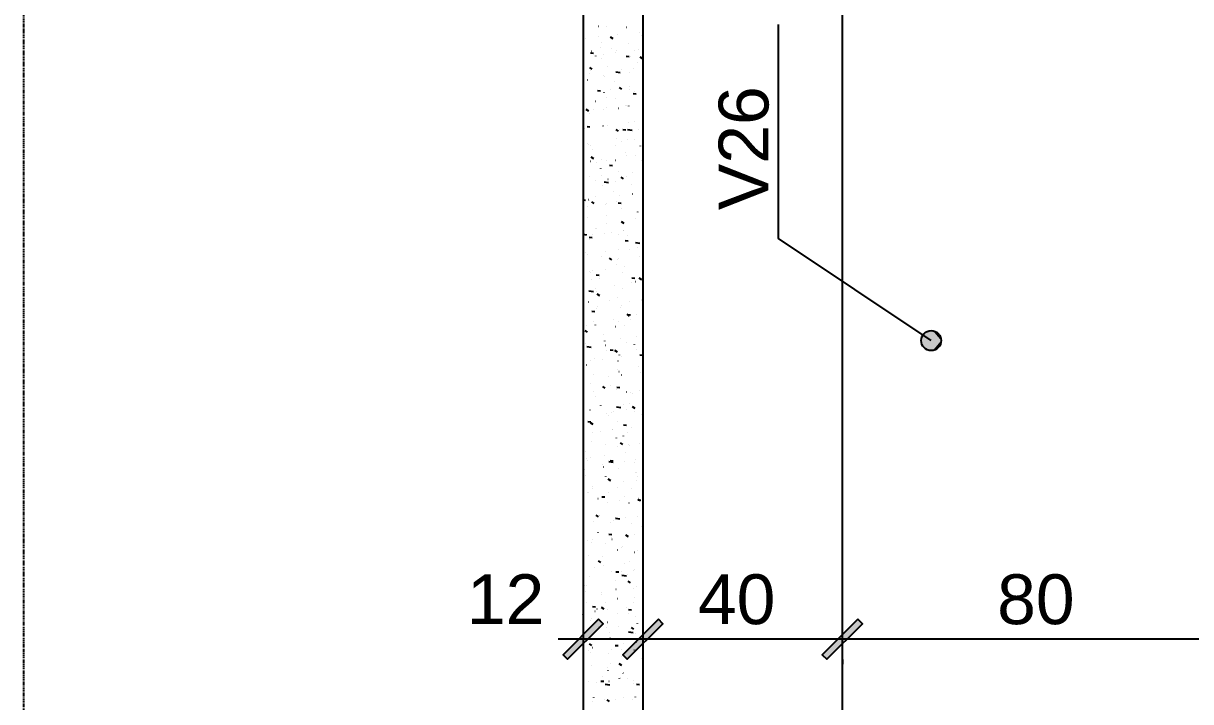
# Model space of a CAD drawing. Extents: x -1789 to 4156, y -3064 to 1391.
# Drawn here: x 1532.7 to 1766.7, y -1237.4 to -1101.4 of the extents above; entities that cross this region are included whole.
import ezdxf

# ---------------------------------------------------------------- set-up
doc = ezdxf.new("R2010")
doc.units = 0
doc.linetypes.add('ESTILO_TQS_0003', pattern=[0.92, 0.3, -0.15, 0.02, -0.15, 0.3])
for name, color, linetype in [('1', 1, 'CONTINUOUS'), ('2', 2, 'CONTINUOUS'), ('3', 3, 'CONTINUOUS'), ('9', 254, 'CONTINUOUS')]:
    doc.layers.add(name, color=color, linetype=linetype)
doc.styles.add('TQS_ARIAL', font='arial.ttf')

msp = doc.modelspace()

# ---------------------------------------------------------------- linework, layer by layer
at = {"layer": '1', "linetype": 'Continuous'}
for p, q in [((1644.93695, -1219.94965), (1644.93695, -1219.8717)), ((1656.93695, -1221.2118), (1656.93695, -1219.8717)), ((1696.93695, -1221.88185), (1696.93695, -1219.8717)), ((1661.93695, -1224.8717), (1639.93695, -1224.8717)), ((1701.93695, -1224.8717), (1651.93695, -1224.8717)), ((1781.93695, -1224.8717), (1691.93695, -1224.8717)), ((1696.93695, -1228.9878), (1696.93695, -1229.8717))]:
    msp.add_line(p, q, dxfattribs=at)
for points in [[(1714.7125, -1164.98725), (1684.0927, -1144.51885), (1684.0927, -1101.56435)], [(1648.0311, -1220.89365), (1640.88585, -1228.03895), (1641.7697, -1228.9228), (1648.915, -1221.77755), (1648.0311, -1220.89365)], [(1660.0311, -1220.89365), (1652.88585, -1228.03895), (1653.7697, -1228.9228), (1660.915, -1221.77755), (1660.0311, -1220.89365)], [(1660.0311, -1220.89365), (1652.88585, -1228.03895), (1653.7697, -1228.9228), (1660.915, -1221.77755), (1660.0311, -1220.89365)], [(1700.0311, -1220.89365), (1692.88585, -1228.03895), (1693.7697, -1228.9228), (1700.915, -1221.77755), (1700.0311, -1220.89365)], [(1700.0311, -1220.89365), (1692.88585, -1228.03895), (1693.7697, -1228.9228), (1700.915, -1221.77755), (1700.0311, -1220.89365)]]:
    msp.add_lwpolyline(points, dxfattribs=at)
msp.add_circle((1714.7125, -1164.98725), 2, dxfattribs=at)
for points in [[(1716.7125, -1164.98725), (1713.7125, -1163.2552), (1712.83315, -1164.30325)], [(1716.7125, -1164.98725), (1715.0598, -1163.01765), (1713.7125, -1163.2552)], [(1716.7125, -1164.98725), (1716.2446, -1163.7017), (1715.0598, -1163.01765)], [(1716.7125, -1164.98725), (1712.83315, -1164.30325), (1712.83315, -1165.6713)], [(1716.7125, -1164.98725), (1712.83315, -1165.6713), (1713.7125, -1166.7193)], [(1716.7125, -1164.98725), (1713.7125, -1166.7193), (1715.0598, -1166.9569)], [(1716.7125, -1164.98725), (1715.0598, -1166.9569), (1716.2446, -1166.27285)], [(1716.7125, -1164.98725), (1716.2446, -1166.27285), (1716.7125, -1164.98725)], [(1648.0311, -1220.89365), (1640.88585, -1228.03895), (1641.7697, -1228.9228)], [(1648.0311, -1220.89365), (1641.7697, -1228.9228), (1648.915, -1221.77755)], [(1648.0311, -1220.89365), (1648.915, -1221.77755), (1648.0311, -1220.89365)], [(1660.0311, -1220.89365), (1652.88585, -1228.03895), (1653.7697, -1228.9228)], [(1660.0311, -1220.89365), (1652.88585, -1228.03895), (1653.7697, -1228.9228)], [(1660.0311, -1220.89365), (1653.7697, -1228.9228), (1660.915, -1221.77755)], [(1660.0311, -1220.89365), (1653.7697, -1228.9228), (1660.915, -1221.77755)], [(1660.0311, -1220.89365), (1660.915, -1221.77755), (1660.0311, -1220.89365)], [(1660.0311, -1220.89365), (1660.915, -1221.77755), (1660.0311, -1220.89365)], [(1700.0311, -1220.89365), (1692.88585, -1228.03895), (1693.7697, -1228.9228)], [(1700.0311, -1220.89365), (1692.88585, -1228.03895), (1693.7697, -1228.9228)], [(1700.0311, -1220.89365), (1693.7697, -1228.9228), (1700.915, -1221.77755)], [(1700.0311, -1220.89365), (1693.7697, -1228.9228), (1700.915, -1221.77755)], [(1700.0311, -1220.89365), (1700.915, -1221.77755), (1700.0311, -1220.89365)], [(1700.0311, -1220.89365), (1700.915, -1221.77755), (1700.0311, -1220.89365)]]:
    msp.add_solid(points, dxfattribs=at)
at = {"layer": '2', "linetype": 'Continuous'}
for p, q in [((1696.93695, -1223.9878), (1696.93695, -1223.9878)), ((1644.93695, -1224.94965), (1644.93695, -1224.94965)), ((1656.93695, -1224.8717), (1656.93695, -1224.8717)), ((1656.93695, -1226.2118), (1656.93695, -1226.2118)), ((1696.93695, -1226.88185), (1696.93695, -1226.88185))]:
    msp.add_line(p, q, dxfattribs=at)
at = {"layer": '2', "linetype": 'ESTILO_TQS_0003'}
msp.add_lwpolyline([(1532.6668, -1652.89415), (2146.65185, -1652.89415), (2146.65185, 1011.24555), (1532.6668, 1011.24555), (1532.6668, -1652.89415)], dxfattribs=at)
at = {"layer": '3', "linetype": 'Continuous'}
msp.add_line((1696.93695, -1513.71765), (1696.93695, -875.2197), dxfattribs=at)
at = {"layer": '9', "linetype": 'Continuous'}
for p, q in [((1644.93695, -1102.297), (1644.93695, -1102.297)), ((1644.93695, -1102.297), (1644.93695, -1102.297)), ((1644.93695, -1102.297), (1644.93695, -1102.297)), ((1647.96935, -1102.012), (1647.962, -1102.00525)), ((1649.61085, -1101.94625), (1649.6188, -1101.94015)), ((1653.579, -1102.137), (1653.5869, -1102.1309)), ((1644.93695, -1104.4762), (1644.93695, -1104.4762)), ((1644.93695, -1104.4762), (1644.93695, -1104.4762)), ((1645.42955, -1104.41135), (1645.4395, -1104.41005)), ((1647.93295, -1104.0818), (1647.9429, -1104.0805)), ((1650.3655, -1104.2077), (1650.35815, -1104.2009)), ((1650.91715, -1104.46965), (1650.4197, -1104.13415)), ((1651.7203, -1103.58315), (1651.7302, -1103.58185)), ((1656.27345, -1103.27635), (1656.2661, -1103.2696)), ((1656.5999, -1103.858), (1656.5915, -1103.85265)), ((1656.82595, -1102.88115), (1656.8339, -1102.87505)), ((1656.93695, -1103.88435), (1656.93695, -1103.88435)), ((1656.93695, -1103.88435), (1656.93695, -1103.88435)), ((1656.93695, -1104.07275), (1656.93695, -1104.07275)), ((1644.93695, -1105.53265), (1644.93695, -1105.53265)), ((1644.93695, -1105.53265), (1644.93695, -1105.53265)), ((1644.93695, -1105.53265), (1644.93695, -1105.53265)), ((1646.5652, -1106.99105), (1646.5568, -1106.98565)), ((1648.4063, -1106.10615), (1648.41425, -1106.10005)), ((1648.5896, -1105.10545), (1648.58115, -1105.10005)), ((1650.69805, -1106.4487), (1650.68965, -1106.4433)), ((1651.6533, -1106.85025), (1651.66125, -1106.8442)), ((1653.9278, -1105.331), (1653.9194, -1105.3256)), ((1655.28215, -1106.712), (1655.29205, -1106.7107)), ((1656.0363, -1106.67425), (1656.02785, -1106.66885)), ((1644.93695, -1108.074), (1644.93695, -1108.074)), ((1644.93695, -1108.074), (1644.93695, -1108.074)), ((1644.93695, -1108.76825), (1644.93695, -1108.76825)), ((1644.93695, -1108.76825), (1644.93695, -1108.76825)), ((1644.93695, -1108.76825), (1644.93695, -1108.76825)), ((1646.9918, -1107.4101), (1646.3941, -1107.3578)), ((1647.4804, -1107.90895), (1647.47305, -1107.90215)), ((1648.6737, -1108.3343), (1648.66525, -1108.3289)), ((1648.99145, -1107.5402), (1649.00135, -1107.5389)), ((1651.49485, -1107.21065), (1651.50475, -1107.20935)), ((1654.1644, -1108.0376), (1653.5667, -1107.9853)), ((1654.4187, -1107.9639), (1654.42665, -1107.95785)), ((1655.7845, -1109.17325), (1655.77715, -1109.1665)), ((1656.8862, -1108.49585), (1656.3888, -1108.16035)), ((1656.93695, -1107.248), (1656.93695, -1107.248)), ((1656.93695, -1107.248), (1656.93695, -1107.248)), ((1656.93695, -1107.248), (1656.93695, -1107.248)), ((1656.93695, -1108.28015), (1656.93695, -1108.28015)), ((1656.93695, -1108.5301), (1656.93695, -1108.5301)), ((1644.93695, -1111.67175), (1644.93695, -1111.67175)), ((1646.2378, -1111.5005), (1646.2477, -1111.4992)), ((1646.74265, -1110.54665), (1646.24525, -1110.2111)), ((1646.39735, -1110.8833), (1646.40525, -1110.8772)), ((1649.02565, -1111.7338), (1649.01725, -1111.7284)), ((1649.87655, -1110.1046), (1649.8692, -1110.09785)), ((1652.34165, -1111.31065), (1651.4523, -1111.1727)), ((1652.5533, -1110.66905), (1652.5632, -1110.66775)), ((1654.2971, -1111.29285), (1654.30505, -1111.28675)), ((1655.0567, -1110.3395), (1655.0666, -1110.3382)), ((1656.93695, -1110.2293), (1656.93695, -1110.2293)), ((1656.93695, -1110.2293), (1656.93695, -1110.2293)), ((1656.93695, -1110.4233), (1656.93695, -1110.4233)), ((1656.93695, -1110.4233), (1656.93695, -1110.4233)), ((1656.93695, -1110.4233), (1656.93695, -1110.4233)), ((1644.93695, -1112.0039), (1644.93695, -1112.0039)), ((1644.93695, -1112.0039), (1644.93695, -1112.0039)), ((1645.83185, -1112.74325), (1645.8245, -1112.7365)), ((1649.24605, -1111.93305), (1649.254, -1111.92695)), ((1651.13415, -1113.07705), (1651.1257, -1113.07165)), ((1654.2374, -1114.04515), (1654.2473, -1114.0438)), ((1656.93695, -1112.02335), (1656.93695, -1112.02335)), ((1656.93695, -1113.59855), (1656.93695, -1113.59855)), ((1656.93695, -1113.59855), (1656.93695, -1113.59855)), ((1656.93695, -1113.59855), (1656.93695, -1113.59855)), ((1644.93695, -1115.23955), (1644.93695, -1115.23955)), ((1644.93695, -1115.23955), (1644.93695, -1115.23955)), ((1644.93695, -1115.23955), (1644.93695, -1115.23955)), ((1644.93695, -1115.26955), (1644.93695, -1115.26955)), ((1644.93695, -1115.26955), (1644.93695, -1115.26955)), ((1648.37935, -1114.932), (1647.7816, -1114.8797)), ((1647.94665, -1114.8733), (1647.95655, -1114.872)), ((1649.12445, -1115.262), (1649.1324, -1115.2559)), ((1649.65095, -1116.24285), (1649.6436, -1116.2361)), ((1650.45005, -1114.54375), (1650.45995, -1114.54245)), ((1651.4861, -1116.47655), (1651.4777, -1116.47115)), ((1652.71175, -1114.5728), (1652.2143, -1114.2373)), ((1654.1755, -1114.6218), (1654.18345, -1114.6157)), ((1655.55195, -1115.5595), (1654.9542, -1115.50725)), ((1655.29555, -1115.0702), (1655.2882, -1115.06345)), ((1656.93695, -1115.6807), (1656.93695, -1115.6807)), ((1644.93695, -1118.47515), (1644.93695, -1118.47515)), ((1644.93695, -1118.47515), (1644.93695, -1118.47515)), ((1644.93695, -1118.47515), (1644.93695, -1118.47515)), ((1644.93695, -1118.86735), (1644.93695, -1118.86735)), ((1644.93695, -1118.86735), (1644.93695, -1118.86735)), ((1646.05085, -1118.97265), (1645.5534, -1118.63715)), ((1647.0708, -1118.5864), (1647.08075, -1118.5851)), ((1647.3681, -1117.02835), (1647.3597, -1117.023)), ((1649.00285, -1118.5909), (1649.0108, -1118.58485)), ((1649.5742, -1118.2568), (1649.58415, -1118.2555)), ((1652.0471, -1118.4385), (1652.03975, -1118.43175)), ((1653.36155, -1117.7582), (1653.37145, -1117.7569)), ((1653.5946, -1117.8198), (1653.58615, -1117.8144)), ((1654.0698, -1117.93855), (1654.0777, -1117.9325)), ((1656.93695, -1116.57425), (1656.93695, -1116.57425)), ((1656.93695, -1116.57425), (1656.93695, -1116.57425)), ((1656.93695, -1116.77385), (1656.93695, -1116.77385)), ((1656.93695, -1116.77385), (1656.93695, -1116.77385)), ((1656.93695, -1116.77385), (1656.93695, -1116.77385)), ((1656.93695, -1117.42275), (1656.93695, -1117.42275)), ((1646.21525, -1119.43955), (1646.20785, -1119.4328)), ((1653.94655, -1121.2193), (1653.93815, -1121.21395)), ((1655.2915, -1121.1019), (1655.3014, -1121.1006)), ((1656.93695, -1119.9491), (1656.93695, -1119.9491)), ((1656.93695, -1119.9491), (1656.93695, -1119.9491)), ((1656.93695, -1119.9491), (1656.93695, -1119.9491)), ((1644.93695, -1121.7108), (1644.93695, -1121.7108)), ((1644.93695, -1121.7108), (1644.93695, -1121.7108)), ((1644.93695, -1121.7108), (1644.93695, -1121.7108)), ((1644.93695, -1122.4651), (1644.93695, -1122.4651)), ((1644.93695, -1122.4651), (1644.93695, -1122.4651)), ((1644.93695, -1122.4651), (1644.93695, -1122.4651)), ((1645.18865, -1122.43195), (1645.1986, -1122.43065)), ((1646.2942, -1122.1501), (1645.6965, -1122.0978)), ((1648.89715, -1121.9077), (1648.90505, -1121.9016)), ((1648.976, -1121.93335), (1648.9859, -1121.93205)), ((1649.82855, -1121.7711), (1649.8201, -1121.76575)), ((1652.0199, -1122.99885), (1651.5225, -1122.66335)), ((1652.1441, -1122.65185), (1652.15205, -1122.64575)), ((1653.4668, -1122.77765), (1652.8691, -1122.72535)), ((1654.7242, -1122.8709), (1653.83485, -1122.733)), ((1656.05505, -1122.56255), (1656.0466, -1122.5572)), ((1656.93695, -1122.91925), (1656.93695, -1122.91925)), ((1656.93695, -1122.91925), (1656.93695, -1122.91925)), ((1656.93695, -1122.91925), (1656.93695, -1122.91925)), ((1656.93695, -1123.0812), (1656.93695, -1123.0812)), ((1656.93695, -1123.1244), (1656.93695, -1123.1244)), ((1656.93695, -1123.1244), (1656.93695, -1123.1244)), ((1656.93695, -1123.1244), (1656.93695, -1123.1244)), ((1656.93695, -1123.2141), (1656.93695, -1123.2141)), ((1644.93695, -1124.9464), (1644.93695, -1124.9464)), ((1644.93695, -1124.9464), (1644.93695, -1124.9464)), ((1644.93695, -1124.9464), (1644.93695, -1124.9464)), ((1645.80235, -1125.4062), (1645.795, -1125.39945)), ((1646.02035, -1125.69555), (1646.0119, -1125.6902)), ((1646.3453, -1125.8775), (1646.3552, -1125.8762)), ((1651.63425, -1124.40515), (1651.62685, -1124.3984)), ((1652.6608, -1125.04605), (1652.6707, -1125.0447)), ((1653.81075, -1124.6086), (1653.81865, -1124.60255)), ((1655.1642, -1124.71645), (1655.1741, -1124.71515)), ((1644.93695, -1126.0629), (1644.93695, -1126.0629)), ((1644.93695, -1128.18205), (1644.93695, -1128.18205)), ((1644.93695, -1128.18205), (1644.93695, -1128.18205)), ((1647.0568, -1128.5439), (1646.5594, -1128.20835)), ((1646.88815, -1126.68485), (1646.89605, -1126.6788)), ((1651.3923, -1125.9426), (1651.3839, -1125.93725)), ((1653.5008, -1127.28585), (1653.49235, -1127.2805)), ((1653.68915, -1127.93755), (1653.69705, -1127.93145)), ((1655.45335, -1127.9047), (1655.44595, -1127.89795)), ((1656.407, -1125.96205), (1656.3986, -1125.9567)), ((1656.93695, -1126.29965), (1656.93695, -1126.29965)), ((1656.93695, -1126.31545), (1656.93695, -1126.31545)), ((1644.93695, -1129.66065), (1644.93695, -1129.66065)), ((1644.93695, -1129.66065), (1644.93695, -1129.66065)), ((1645.1502, -1129.6326), (1645.1601, -1129.6313)), ((1646.3723, -1129.0951), (1646.3639, -1129.0897)), ((1647.6536, -1129.303), (1647.6635, -1129.3017)), ((1648.4808, -1130.43835), (1648.47235, -1130.43295)), ((1648.63805, -1128.57775), (1648.646, -1128.57165)), ((1649.62145, -1128.90575), (1649.6141, -1128.899)), ((1650.7942, -1129.94435), (1650.1965, -1129.89205)), ((1651.44095, -1128.8044), (1651.45085, -1128.8031)), ((1656.6291, -1128.9173), (1656.637, -1128.9112)), ((1656.93695, -1129.2642), (1656.93695, -1129.2642)), ((1656.93695, -1129.47495), (1656.93695, -1129.47495)), ((1656.93695, -1129.47495), (1656.93695, -1129.47495)), ((1656.93695, -1129.47495), (1656.93695, -1129.47495)), ((1656.93695, -1130.48175), (1656.93695, -1130.48175)), ((1644.93695, -1131.4177), (1644.93695, -1131.4177)), ((1644.93695, -1131.4177), (1644.93695, -1131.4177)), ((1644.93695, -1131.4177), (1644.93695, -1131.4177)), ((1646.18575, -1132.10245), (1646.1784, -1132.0957)), ((1647.3994, -1132.93425), (1647.4093, -1132.93295)), ((1648.51645, -1131.9067), (1648.5244, -1131.9006)), ((1649.9028, -1132.6047), (1649.9127, -1132.6034)), ((1652.0176, -1131.1014), (1652.01025, -1131.09465)), ((1653.0259, -1132.5701), (1652.52845, -1132.23455)), ((1653.6901, -1132.10605), (1653.70005, -1132.10475)), ((1654.74945, -1131.2566), (1654.741, -1131.25125)), ((1656.93695, -1132.6502), (1656.93695, -1132.6502)), ((1656.93695, -1132.6502), (1656.93695, -1132.6502)), ((1644.93695, -1133.25845), (1644.93695, -1133.25845)), ((1644.93695, -1133.25845), (1644.93695, -1133.25845)), ((1644.93695, -1134.6533), (1644.93695, -1134.6533)), ((1644.93695, -1134.6533), (1644.93695, -1134.6533)), ((1644.93695, -1134.6533), (1644.93695, -1134.6533)), ((1648.83275, -1133.83785), (1648.82435, -1133.83245)), ((1650.0088, -1133.33035), (1649.11945, -1133.1924)), ((1650.94125, -1135.1811), (1650.9328, -1135.1757)), ((1651.3136, -1132.996), (1651.32155, -1132.9899)), ((1654.5606, -1133.7401), (1654.56855, -1133.73405)), ((1656.93695, -1134.40485), (1656.93695, -1134.40485)), ((1656.93695, -1135.20815), (1656.93695, -1135.20815)), ((1645.36925, -1136.87025), (1644.93695, -1136.8324)), ((1644.93695, -1136.85625), (1644.93695, -1136.85625)), ((1645.95845, -1136.72175), (1645.96835, -1136.72045)), ((1646.14095, -1136.9651), (1646.1489, -1136.959)), ((1647.1536, -1137.50185), (1646.6562, -1137.16635)), ((1647.45545, -1136.13565), (1647.447, -1136.1303)), ((1649.56395, -1137.4789), (1649.5555, -1137.47355)), ((1651.60475, -1137.06805), (1651.5974, -1137.0613)), ((1652.54185, -1137.49775), (1651.94415, -1137.44545)), ((1652.27395, -1135.8903), (1652.28385, -1135.889)), ((1654.77735, -1135.5607), (1654.78725, -1135.5594)), ((1656.93695, -1135.60915), (1656.93695, -1135.60915)), ((1656.93695, -1135.60915), (1656.93695, -1135.60915)), ((1656.93695, -1135.60915), (1656.93695, -1135.60915)), ((1656.93695, -1135.8255), (1656.93695, -1135.8255)), ((1656.93695, -1135.8255), (1656.93695, -1135.8255)), ((1656.93695, -1135.8255), (1656.93695, -1135.8255)), ((1644.93695, -1137.88895), (1644.93695, -1137.88895)), ((1644.93695, -1137.88895), (1644.93695, -1137.88895)), ((1644.93695, -1137.88895), (1644.93695, -1137.88895)), ((1645.7729, -1138.0691), (1645.7655, -1138.06235)), ((1649.38795, -1137.70925), (1649.39585, -1137.70315)), ((1649.5203, -1139.8506), (1649.53025, -1139.8493)), ((1652.6349, -1138.4534), (1652.64285, -1138.4473)), ((1655.8358, -1139.01915), (1655.84575, -1139.01785)), ((1655.8819, -1139.1975), (1655.8898, -1139.19145)), ((1656.93695, -1137.8823), (1656.93695, -1137.8823)), ((1656.93695, -1139.00075), (1656.93695, -1139.00075)), ((1656.93695, -1139.00075), (1656.93695, -1139.00075)), ((1656.93695, -1139.00075), (1656.93695, -1139.00075)), ((1644.93695, -1140.454), (1644.93695, -1140.454)), ((1644.93695, -1140.454), (1644.93695, -1140.454)), ((1644.93695, -1140.454), (1644.93695, -1140.454)), ((1644.93695, -1141.1246), (1644.93695, -1141.1246)), ((1644.93695, -1141.1246), (1644.93695, -1141.1246)), ((1644.93695, -1141.1246), (1644.93695, -1141.1246)), ((1645.733, -1140.3492), (1645.7429, -1140.3479)), ((1649.592, -1141.56865), (1649.5846, -1141.5619)), ((1653.12265, -1141.52805), (1652.62525, -1141.19255)), ((1655.42385, -1140.5676), (1655.41645, -1140.56085)), ((1656.93695, -1141.95415), (1656.93695, -1141.95415)), ((1656.93695, -1142.17605), (1656.93695, -1142.17605)), ((1656.93695, -1142.17605), (1656.93695, -1142.17605)), ((1656.93695, -1142.17605), (1656.93695, -1142.17605)), ((1645.6466, -1143.8446), (1644.93695, -1143.7345)), ((1644.93695, -1144.0518), (1644.93695, -1144.0518)), ((1644.93695, -1144.0518), (1644.93695, -1144.0518)), ((1644.93695, -1144.3602), (1644.93695, -1144.3602)), ((1644.93695, -1144.3602), (1644.93695, -1144.3602)), ((1646.7568, -1144.39215), (1646.15905, -1144.33985)), ((1646.79145, -1143.80765), (1646.8014, -1143.80635)), ((1647.37895, -1142.48645), (1647.3869, -1142.48035)), ((1647.6166, -1142.58885), (1647.60815, -1142.5835)), ((1649.29485, -1143.47805), (1649.3048, -1143.47675)), ((1650.6259, -1143.23055), (1650.63385, -1143.2245)), ((1651.98815, -1143.76435), (1651.98075, -1143.75755)), ((1652.9548, -1142.8144), (1652.94635, -1142.80905)), ((1653.0822, -1142.97945), (1653.0921, -1142.97815)), ((1653.8729, -1143.9747), (1653.88085, -1143.9686)), ((1656.93695, -1144.1008), (1656.93695, -1144.1008)), ((1646.15625, -1144.7654), (1646.1489, -1144.7586)), ((1651.98625, -1146.7215), (1651.99615, -1146.7202)), ((1653.9294, -1145.0197), (1653.33165, -1144.9674)), ((1654.19505, -1146.7798), (1654.1866, -1146.7744)), ((1656.31905, -1145.49975), (1655.42965, -1145.36185)), ((1655.77355, -1146.2229), (1655.7835, -1146.2216)), ((1656.93695, -1145.2828), (1656.93695, -1145.2828)), ((1656.93695, -1145.3513), (1656.93695, -1145.3513)), ((1656.93695, -1145.3513), (1656.93695, -1145.3513)), ((1656.93695, -1145.5956), (1656.93695, -1145.5956)), ((1644.93695, -1147.59585), (1644.93695, -1147.59585)), ((1644.93695, -1147.64955), (1644.93695, -1147.64955)), ((1644.93695, -1147.64955), (1644.93695, -1147.64955)), ((1645.31045, -1147.30925), (1645.3184, -1147.3032)), ((1645.82745, -1147.7996), (1645.819, -1147.79425)), ((1648.55745, -1148.0534), (1648.56535, -1148.0473)), ((1649.48285, -1147.0511), (1649.49275, -1147.0498)), ((1650.6895, -1148.77955), (1650.1921, -1148.44405)), ((1651.8044, -1148.79755), (1651.81235, -1148.79145)), ((1652.0961, -1148.6179), (1652.08765, -1148.61255)), ((1656.3035, -1148.12305), (1656.2951, -1148.11765)), ((1656.93695, -1148.2991), (1656.93695, -1148.2991)), ((1656.93695, -1148.2991), (1656.93695, -1148.2991)), ((1656.93695, -1148.2991), (1656.93695, -1148.2991)), ((1656.93695, -1148.5266), (1656.93695, -1148.5266)), ((1656.93695, -1148.5266), (1656.93695, -1148.5266)), ((1656.93695, -1148.5266), (1656.93695, -1148.5266)), ((1644.93695, -1150.8315), (1644.93695, -1150.8315)), ((1644.93695, -1151.24735), (1644.93695, -1151.24735)), ((1644.93695, -1151.24735), (1644.93695, -1151.24735)), ((1646.1794, -1151.1991), (1646.171, -1151.19375)), ((1646.45385, -1151.383), (1646.44645, -1151.37625)), ((1646.85215, -1150.9952), (1646.86205, -1150.9939)), ((1649.35555, -1150.66565), (1649.36545, -1150.6643)), ((1651.57525, -1149.73095), (1651.5679, -1149.7242)), ((1652.83795, -1151.2401), (1652.84585, -1151.23405)), ((1653.14285, -1150.167), (1653.1528, -1150.1657)), ((1646.63175, -1152.76665), (1646.6397, -1152.7606)), ((1648.1443, -1151.9141), (1647.5466, -1151.8618)), ((1648.2879, -1152.54235), (1648.27945, -1152.537)), ((1654.55655, -1153.36065), (1654.5481, -1153.3553)), ((1655.3169, -1152.5416), (1654.7192, -1152.4893)), ((1655.39435, -1153.2305), (1655.387, -1153.22375)), ((1656.6586, -1152.80575), (1656.16115, -1152.4702)), ((1656.93695, -1151.7019), (1656.93695, -1151.7019)), ((1656.93695, -1151.7019), (1656.93695, -1151.7019)), ((1656.93695, -1152.68335), (1656.93695, -1152.68335)), ((1656.93695, -1152.9935), (1656.93695, -1152.9935)), ((1644.93695, -1154.0671), (1644.93695, -1154.0671)), ((1644.93695, -1154.0671), (1644.93695, -1154.0671)), ((1644.93695, -1154.0671), (1644.93695, -1154.0671)), ((1644.93695, -1154.84515), (1644.93695, -1154.84515)), ((1644.93695, -1154.84515), (1644.93695, -1154.84515)), ((1644.93695, -1154.84515), (1644.93695, -1154.84515)), ((1646.9724, -1155.24095), (1646.08305, -1155.10305)), ((1647.37425, -1154.52425), (1647.38415, -1154.52295)), ((1647.66525, -1155.20925), (1647.6732, -1155.20315)), ((1648.25635, -1156.03105), (1647.75895, -1155.69555)), ((1651.16155, -1154.02565), (1651.1715, -1154.02435)), ((1651.87285, -1156.3486), (1651.86545, -1156.34185)), ((1652.71635, -1154.56905), (1652.72425, -1154.56295)), ((1656.93695, -1154.64405), (1656.93695, -1154.64405)), ((1656.93695, -1154.87715), (1656.93695, -1154.87715)), ((1656.93695, -1154.87715), (1656.93695, -1154.87715)), ((1644.93695, -1157.30275), (1644.93695, -1157.30275)), ((1644.93695, -1157.30275), (1644.93695, -1157.30275)), ((1644.93695, -1157.30275), (1644.93695, -1157.30275)), ((1644.93695, -1158.4429), (1644.93695, -1158.4429)), ((1645.9649, -1157.27995), (1645.9575, -1157.27315)), ((1647.5437, -1158.5382), (1647.5516, -1158.5321)), ((1647.8815, -1158.05525), (1647.8914, -1158.05395)), ((1650.25815, -1156.97285), (1650.24975, -1156.96745)), ((1652.36665, -1158.3161), (1652.3582, -1158.3107)), ((1652.59475, -1157.898), (1652.60265, -1157.8919)), ((1654.197, -1157.2238), (1654.2069, -1157.2225)), ((1656.7004, -1156.8942), (1656.7103, -1156.8929)), ((1656.93695, -1156.78635), (1656.75545, -1156.7582)), ((1656.93695, -1158.05245), (1656.93695, -1158.05245)), ((1656.93695, -1158.05245), (1656.93695, -1158.05245)), ((1656.93695, -1158.05245), (1656.93695, -1158.05245)), ((1644.93695, -1160.5384), (1644.93695, -1160.5384)), ((1644.93695, -1160.5384), (1644.93695, -1160.5384)), ((1644.93695, -1160.5384), (1644.93695, -1160.5384)), ((1647.2764, -1159.2387), (1646.6787, -1159.1864)), ((1651.1003, -1160.6846), (1651.0919, -1160.67925)), ((1654.22545, -1160.05725), (1653.728, -1159.7217)), ((1654.449, -1159.8662), (1653.8513, -1159.8139)), ((1654.3637, -1159.77625), (1654.37165, -1159.77015)), ((1654.498, -1160.78195), (1654.5079, -1160.78065)), ((1655.69195, -1159.84815), (1655.68455, -1159.8414)), ((1656.93695, -1160.08385), (1656.93695, -1160.08385)), ((1656.93695, -1160.98905), (1656.93695, -1160.98905)), ((1644.93695, -1162.0407), (1644.93695, -1162.0407)), ((1645.8232, -1163.28255), (1645.3258, -1162.94705)), ((1645.6791, -1161.943), (1645.689, -1161.9417)), ((1646.9823, -1161.23645), (1646.9739, -1161.23105)), ((1647.4221, -1161.86715), (1647.43, -1161.86105)), ((1651.38385, -1162.2455), (1651.3765, -1162.23875)), ((1651.9946, -1161.11155), (1652.0045, -1161.11025)), ((1653.2088, -1162.02785), (1653.20035, -1162.0225)), ((1656.93695, -1161.2277), (1656.93695, -1161.2277)), ((1656.93695, -1161.2277), (1656.93695, -1161.2277)), ((1656.93695, -1161.2277), (1656.93695, -1161.2277)), ((1656.93695, -1161.8862), (1656.93695, -1161.8862)), ((1644.93695, -1163.774), (1644.93695, -1163.774)), ((1644.93695, -1163.774), (1644.93695, -1163.774)), ((1644.93695, -1163.774), (1644.93695, -1163.774)), ((1644.93695, -1165.63845), (1644.93695, -1165.63845)), ((1644.93695, -1165.63845), (1644.93695, -1165.63845)), ((1644.93695, -1165.63845), (1644.93695, -1165.63845)), ((1645.45365, -1165.57045), (1645.46355, -1165.56915)), ((1645.7139, -1163.39495), (1645.70655, -1163.38815)), ((1649.04825, -1163.85495), (1649.05615, -1163.84885)), ((1649.24095, -1165.07185), (1649.25085, -1165.07055)), ((1652.35155, -1164.5559), (1652.3595, -1164.5498)), ((1653.56075, -1165.42735), (1653.55235, -1165.422)), ((1655.55645, -1164.2404), (1655.56635, -1164.2391)), ((1656.93695, -1164.403), (1656.93695, -1164.403)), ((1656.93695, -1164.403), (1656.93695, -1164.403)), ((1656.93695, -1164.403), (1656.93695, -1164.403)), ((1644.93695, -1167.00965), (1644.93695, -1167.00965)), ((1646.53495, -1166.36385), (1645.6456, -1166.22595)), ((1649.44275, -1165.9792), (1649.4343, -1165.9738)), ((1649.533, -1166.8945), (1649.52565, -1166.88775)), ((1650.9193, -1166.95795), (1650.3216, -1166.90565)), ((1651.7923, -1167.30875), (1651.29485, -1166.9732)), ((1652.22995, -1167.8848), (1652.2379, -1167.87875)), ((1655.20295, -1165.74505), (1655.1956, -1165.7383)), ((1655.66925, -1166.7706), (1655.6608, -1166.76525)), ((1656.93695, -1167.97715), (1656.318, -1167.88115)), ((1656.93695, -1167.334), (1656.93695, -1167.334)), ((1656.93695, -1167.4844), (1656.93695, -1167.4844)), ((1656.93695, -1167.57825), (1656.93695, -1167.57825)), ((1656.93695, -1167.57825), (1656.93695, -1167.57825)), ((1656.93695, -1167.57825), (1656.93695, -1167.57825)), ((1644.93695, -1169.23625), (1644.93695, -1169.23625)), ((1644.93695, -1169.23625), (1644.93695, -1169.23625)), ((1644.93695, -1170.2453), (1644.93695, -1170.2453)), ((1644.93695, -1170.2453), (1644.93695, -1170.2453)), ((1644.93695, -1170.2453), (1644.93695, -1170.2453)), ((1644.98695, -1169.07375), (1644.9796, -1169.067)), ((1645.63455, -1169.90365), (1645.6261, -1169.89825)), ((1646.3049, -1169.05615), (1646.3148, -1169.05485)), ((1647.1789, -1168.525), (1647.1868, -1168.5189)), ((1648.8083, -1168.72655), (1648.8182, -1168.72525)), ((1651.92915, -1169.09015), (1651.9218, -1169.0834)), ((1652.5956, -1168.22795), (1652.60555, -1168.22665)), ((1656.0212, -1170.17015), (1656.0128, -1170.16475)), ((1647.0573, -1171.85395), (1647.0652, -1171.84785)), ((1650.074, -1172.1577), (1650.0839, -1172.1564)), ((1651.9032, -1170.72195), (1651.89475, -1170.71655)), ((1652.10835, -1171.21375), (1652.1163, -1171.20765)), ((1652.57735, -1171.82815), (1652.5873, -1171.82685)), ((1656.3647, -1171.32955), (1656.3746, -1171.32825)), ((1656.8635, -1170.80065), (1656.8714, -1170.79455)), ((1656.93695, -1170.75355), (1656.93695, -1170.75355)), ((1656.93695, -1170.77885), (1656.93695, -1170.77885)), ((1644.93695, -1172.834), (1644.93695, -1172.834)), ((1644.93695, -1172.834), (1644.93695, -1172.834)), ((1644.93695, -1173.4809), (1644.93695, -1173.4809)), ((1644.93695, -1173.4809), (1644.93695, -1173.4809)), ((1644.93695, -1173.4809), (1644.93695, -1173.4809)), ((1645.13425, -1173.85235), (1644.93695, -1173.83505)), ((1646.48245, -1173.6191), (1646.474, -1173.6137)), ((1649.35915, -1174.56025), (1648.8617, -1174.2247)), ((1650.40595, -1174.03935), (1650.3986, -1174.0326)), ((1651.6075, -1174.8337), (1651.61545, -1174.8276)), ((1652.30685, -1174.47985), (1651.7091, -1174.42755)), ((1656.1531, -1174.95515), (1656.16305, -1174.95385)), ((1656.93695, -1173.67895), (1656.93695, -1173.67895)), ((1656.93695, -1173.67895), (1656.93695, -1173.67895)), ((1656.93695, -1173.67895), (1656.93695, -1173.67895)), ((1656.93695, -1173.9288), (1656.93695, -1173.9288)), ((1656.93695, -1173.9288), (1656.93695, -1173.9288)), ((1656.93695, -1174.88495), (1656.93695, -1174.88495)), ((1644.93695, -1176.4318), (1644.93695, -1176.4318)), ((1644.93695, -1176.71655), (1644.93695, -1176.71655)), ((1644.93695, -1176.71655), (1644.93695, -1176.71655)), ((1644.93695, -1176.71655), (1644.93695, -1176.71655)), ((1646.9357, -1175.1829), (1646.9436, -1175.1768)), ((1647.3342, -1176.1162), (1647.34415, -1176.1149)), ((1653.6497, -1175.28475), (1653.65965, -1175.28345)), ((1654.36365, -1175.4647), (1654.3552, -1175.4593)), ((1654.8545, -1175.5778), (1654.86245, -1175.57175)), ((1656.93695, -1177.1041), (1656.93695, -1177.1041)), ((1656.93695, -1177.1041), (1656.93695, -1177.1041)), ((1646.29205, -1178.9124), (1646.3, -1178.9063)), ((1648.44695, -1178.0459), (1648.43855, -1178.04055)), ((1649.53905, -1179.6565), (1649.54695, -1179.65045)), ((1650.55545, -1179.38915), (1650.547, -1179.3838)), ((1651.01905, -1179.22885), (1651.02895, -1179.22755)), ((1652.49195, -1178.4785), (1651.60255, -1178.34055)), ((1653.0609, -1177.81), (1653.05245, -1177.80465)), ((1653.52245, -1178.8993), (1653.53235, -1178.898)), ((1654.22505, -1177.5389), (1654.21765, -1177.53215)), ((1655.3282, -1178.58645), (1654.8308, -1178.2509)), ((1655.16935, -1179.15325), (1655.16095, -1179.1479)), ((1656.6212, -1179.7346), (1656.6138, -1179.7278)), ((1656.93695, -1179.1679), (1656.93695, -1179.1679)), ((1656.93695, -1179.67155), (1656.93695, -1179.67155)), ((1644.93695, -1179.9522), (1644.93695, -1179.9522)), ((1644.93695, -1180.0296), (1644.93695, -1180.0296)), ((1644.93695, -1180.0296), (1644.93695, -1180.0296)), ((1646.4312, -1181.36635), (1645.8335, -1181.31405)), ((1646.926, -1181.81175), (1646.42855, -1181.4762)), ((1649.917, -1179.93625), (1649.9096, -1179.9295)), ((1651.74355, -1181.20055), (1651.7515, -1181.1945)), ((1653.6038, -1181.99385), (1653.0061, -1181.94155)), ((1656.93695, -1180.02395), (1656.93695, -1180.02395)), ((1656.93695, -1180.02395), (1656.93695, -1180.02395)), ((1656.93695, -1180.02395), (1656.93695, -1180.02395)), ((1656.93695, -1180.27935), (1656.93695, -1180.27935)), ((1656.93695, -1180.27935), (1656.93695, -1180.27935)), ((1656.93695, -1180.27935), (1656.93695, -1180.27935)), ((1644.93695, -1183.1878), (1644.93695, -1183.1878)), ((1644.93695, -1183.62735), (1644.93695, -1183.62735)), ((1644.93695, -1183.62735), (1644.93695, -1183.62735)), ((1646.7894, -1183.34045), (1646.781, -1183.3351)), ((1648.38835, -1183.173), (1648.39825, -1183.1717)), ((1650.89175, -1182.8434), (1650.90165, -1182.8421)), ((1650.9074, -1182.78865), (1650.899, -1182.7833)), ((1653.0159, -1184.1319), (1653.00745, -1184.12655)), ((1653.7361, -1183.43585), (1653.7287, -1183.42905)), ((1654.67905, -1182.3448), (1654.68895, -1182.3435)), ((1656.93695, -1182.28545), (1656.93695, -1182.28545)), ((1656.93695, -1183.45465), (1656.93695, -1183.45465)), ((1656.93695, -1183.45465), (1656.93695, -1183.45465)), ((1656.93695, -1183.45465), (1656.93695, -1183.45465)), ((1644.93695, -1186.42345), (1644.93695, -1186.42345)), ((1644.93695, -1186.42345), (1644.93695, -1186.42345)), ((1644.93695, -1186.42345), (1644.93695, -1186.42345)), ((1646.5709, -1185.1697), (1646.5788, -1185.1636)), ((1649.42805, -1185.8332), (1649.42065, -1185.82645)), ((1651.62195, -1184.5295), (1651.6299, -1184.5234)), ((1651.71525, -1186.33275), (1651.72515, -1186.33145)), ((1652.89505, -1185.83795), (1652.3976, -1185.5024)), ((1654.1073, -1185.85805), (1654.11525, -1185.85195)), ((1654.21865, -1186.0032), (1654.22855, -1186.0019)), ((1656.13225, -1185.6315), (1656.12485, -1185.62475)), ((1656.93695, -1186.3689), (1656.93695, -1186.3689)), ((1656.93695, -1186.3689), (1656.93695, -1186.3689)), ((1656.93695, -1186.3689), (1656.93695, -1186.3689)), ((1656.93695, -1186.6299), (1656.93695, -1186.6299)), ((1656.93695, -1186.6299), (1656.93695, -1186.6299)), ((1656.93695, -1186.6299), (1656.93695, -1186.6299)), ((1644.93695, -1187.22515), (1644.93695, -1187.22515)), ((1645.39975, -1187.1642), (1645.40965, -1187.1629)), ((1645.65495, -1188.72075), (1645.64755, -1188.714)), ((1645.8943, -1189.12075), (1645.88585, -1189.1154)), ((1646.4493, -1188.49865), (1646.4572, -1188.49255)), ((1649.24985, -1188.08325), (1649.2414, -1188.07785)), ((1650.9312, -1189.16055), (1650.3335, -1189.10825)), ((1653.36785, -1187.5314), (1653.35945, -1187.52605)), ((1655.47635, -1188.87465), (1655.4679, -1188.8693)), ((1656.93695, -1188.56425), (1656.93695, -1188.56425)), ((1644.93695, -1189.6591), (1644.93695, -1189.6591)), ((1644.93695, -1189.6591), (1644.93695, -1189.6591)), ((1644.93695, -1189.6591), (1644.93695, -1189.6591)), ((1644.93695, -1190.8229), (1644.93695, -1190.8229)), ((1644.93695, -1190.8229), (1644.93695, -1190.8229)), ((1644.93695, -1190.8229), (1644.93695, -1190.8229)), ((1645.1743, -1190.7917), (1645.1842, -1190.79035)), ((1648.85135, -1189.8911), (1648.8593, -1189.885)), ((1648.9616, -1190.29305), (1648.9715, -1190.29175)), ((1650.9498, -1189.4301), (1650.0604, -1189.29215)), ((1652.09835, -1190.63525), (1652.10625, -1190.62915)), ((1653.2471, -1189.33275), (1653.23975, -1189.326)), ((1655.2771, -1189.4616), (1655.287, -1189.4603)), ((1655.3453, -1191.3794), (1655.35325, -1191.3733)), ((1656.93695, -1189.686), (1656.93695, -1189.686)), ((1656.93695, -1189.8052), (1656.93695, -1189.8052)), ((1656.93695, -1189.8052), (1656.93695, -1189.8052)), ((1656.93695, -1189.8052), (1656.93695, -1189.8052)), ((1656.93695, -1190.35865), (1656.93695, -1190.35865)), ((1644.93695, -1192.8947), (1644.93695, -1192.8947)), ((1644.93695, -1192.8947), (1644.93695, -1192.8947)), ((1645.44165, -1192.0077), (1645.4332, -1192.0023)), ((1649.47405, -1192.2203), (1649.46665, -1192.21355)), ((1650.4619, -1193.08945), (1649.96445, -1192.7539)), ((1653.10245, -1193.3457), (1653.1124, -1193.3444)), ((1655.60585, -1193.0161), (1655.6158, -1193.0148)), ((1655.6433, -1191.5284), (1655.6359, -1191.52165)), ((1655.8283, -1192.27415), (1655.8199, -1192.2688)), ((1656.93695, -1192.71385), (1656.93695, -1192.71385)), ((1656.93695, -1192.71385), (1656.93695, -1192.71385)), ((1656.93695, -1192.71385), (1656.93695, -1192.71385)), ((1656.93695, -1192.98045), (1656.93695, -1192.98045)), ((1644.93695, -1194.4207), (1644.93695, -1194.4207)), ((1644.93695, -1196.13035), (1644.93695, -1196.13035)), ((1645.7936, -1195.4072), (1645.7852, -1195.4018)), ((1646.03835, -1195.41705), (1646.03095, -1195.41025)), ((1646.78285, -1194.71395), (1646.7908, -1194.70785)), ((1646.78695, -1194.17715), (1646.7969, -1194.17585)), ((1650.02985, -1195.4581), (1650.03775, -1195.452)), ((1651.8702, -1194.416), (1651.8628, -1194.4092)), ((1654.6234, -1194.6818), (1654.61495, -1194.67645)), ((1644.93695, -1198.0185), (1644.93695, -1198.0185)), ((1644.93695, -1198.0185), (1644.93695, -1198.0185)), ((1647.9021, -1196.75045), (1647.89365, -1196.74505)), ((1649.29675, -1196.4181), (1648.69905, -1196.3658)), ((1649.7946, -1197.37895), (1649.80455, -1197.37765)), ((1652.298, -1197.0494), (1652.30795, -1197.04805)), ((1653.2768, -1196.2022), (1653.28475, -1196.19615)), ((1654.17075, -1197.56875), (1654.1623, -1197.56335)), ((1656.46935, -1197.0456), (1655.87165, -1196.9933)), ((1656.43095, -1197.1156), (1655.93355, -1196.7801)), ((1656.08535, -1196.55075), (1656.09525, -1196.54945)), ((1656.32945, -1197.0955), (1656.33735, -1197.0894)), ((1656.93695, -1196.15575), (1656.93695, -1196.15575)), ((1656.93695, -1196.15575), (1656.93695, -1196.15575)), ((1656.93695, -1197.0865), (1656.93695, -1197.0865)), ((1656.93695, -1197.4569), (1656.93695, -1197.4569)), ((1644.93695, -1199.366), (1644.93695, -1199.366)), ((1648.02875, -1200.34095), (1647.5313, -1200.0054)), ((1648.10415, -1200.17135), (1648.1121, -1200.16525)), ((1648.25405, -1200.14995), (1648.24565, -1200.14455)), ((1652.2756, -1200.82645), (1651.3862, -1200.68855)), ((1651.4573, -1200.3826), (1651.44995, -1200.37585)), ((1653.3565, -1200.5078), (1653.3664, -1200.5065)), ((1655.8599, -1200.17825), (1655.8698, -1200.1769)), ((1656.93695, -1199.05885), (1656.93695, -1199.05885)), ((1656.93695, -1199.05885), (1656.93695, -1199.05885)), ((1656.93695, -1199.05885), (1656.93695, -1199.05885)), ((1656.93695, -1199.331), (1656.93695, -1199.331)), ((1656.93695, -1199.331), (1656.93695, -1199.331)), ((1644.93695, -1201.61625), (1644.93695, -1201.61625)), ((1644.93695, -1202.6016), (1644.93695, -1202.6016)), ((1644.93695, -1202.6016), (1644.93695, -1202.6016)), ((1644.93695, -1202.6016), (1644.93695, -1202.6016)), ((1647.041, -1201.33925), (1647.0509, -1201.33795)), ((1650.36255, -1201.4932), (1650.3541, -1201.4878)), ((1651.01395, -1201.1742), (1651.0219, -1201.1681)), ((1654.5981, -1201.6596), (1654.60605, -1201.65355)), ((1656.6312, -1202.3115), (1656.62275, -1202.3061)), ((1656.93695, -1201.5494), (1656.93695, -1201.5494)), ((1656.93695, -1202.5063), (1656.93695, -1202.5063)), ((1656.93695, -1202.5063), (1656.93695, -1202.5063)), ((1644.93695, -1205.21405), (1644.93695, -1205.21405)), ((1644.93695, -1205.21405), (1644.93695, -1205.21405)), ((1644.93695, -1205.21405), (1644.93695, -1205.21405)), ((1645.8413, -1205.14335), (1645.84925, -1205.13725)), ((1646.5965, -1205.4445), (1646.5881, -1205.43915)), ((1646.81555, -1204.9667), (1646.82545, -1204.9654)), ((1647.96115, -1203.52395), (1647.95375, -1203.5172)), ((1650.6843, -1203.94), (1650.08655, -1203.8877)), ((1650.60285, -1204.4681), (1650.61275, -1204.4668)), ((1650.7145, -1204.8927), (1650.7061, -1204.8873)), ((1653.9978, -1204.3671), (1653.5004, -1204.0316)), ((1655.2764, -1203.88215), (1655.26905, -1203.8754)), ((1656.91835, -1203.63665), (1656.92825, -1203.63535)), ((1656.93695, -1204.48705), (1656.93695, -1204.48705)), ((1656.93695, -1205.4038), (1656.93695, -1205.4038)), ((1644.93695, -1205.83725), (1644.93695, -1205.83725)), ((1644.93695, -1205.83725), (1644.93695, -1205.83725)), ((1644.93695, -1205.83725), (1644.93695, -1205.83725)), ((1649.34215, -1205.69265), (1649.3501, -1205.68655)), ((1651.78025, -1207.0235), (1651.77285, -1207.01675)), ((1652.58915, -1206.4368), (1652.59705, -1206.4307)), ((1652.823, -1206.23595), (1652.81455, -1206.23055)), ((1655.1859, -1207.4625), (1655.1958, -1207.4612)), ((1655.8361, -1207.18095), (1655.84405, -1207.17485)), ((1656.93695, -1205.68155), (1656.93695, -1205.68155)), ((1656.93695, -1205.68155), (1656.93695, -1205.68155)), ((1656.93695, -1205.68155), (1656.93695, -1205.68155)), ((1656.93695, -1206.3496), (1656.93695, -1206.3496)), ((1644.93695, -1208.8118), (1644.93695, -1208.8118)), ((1644.93695, -1208.8118), (1644.93695, -1208.8118)), ((1644.93695, -1208.8118), (1644.93695, -1208.8118)), ((1644.93695, -1209.07285), (1644.93695, -1209.07285)), ((1644.93695, -1209.07285), (1644.93695, -1209.07285)), ((1645.0831, -1208.7926), (1645.093, -1208.7913)), ((1646.00885, -1208.07995), (1646.00145, -1208.0732)), ((1648.47045, -1209.53155), (1647.97305, -1209.19605)), ((1648.8704, -1208.29395), (1648.8803, -1208.29265)), ((1649.05695, -1210.18725), (1649.0485, -1210.1819)), ((1653.17495, -1209.63545), (1653.16655, -1209.63005)), ((1654.1764, -1209.21915), (1654.169, -1209.2124)), ((1656.93695, -1208.85685), (1656.93695, -1208.85685)), ((1656.93695, -1208.85685), (1656.93695, -1208.85685)), ((1656.93695, -1208.85685), (1656.93695, -1208.85685)), ((1644.93695, -1212.3085), (1644.93695, -1212.3085)), ((1644.93695, -1212.4096), (1644.93695, -1212.4096)), ((1646.2397, -1212.2381), (1646.2496, -1212.2368)), ((1647.27365, -1210.5155), (1647.2816, -1210.5094)), ((1650.52065, -1211.25965), (1650.52855, -1211.25355)), ((1652.0718, -1211.46195), (1651.4741, -1211.40965)), ((1652.5552, -1211.40665), (1652.56515, -1211.40535)), ((1653.60135, -1212.22285), (1652.712, -1212.0849)), ((1653.7676, -1212.00375), (1653.77555, -1211.9977)), ((1655.0586, -1211.07705), (1655.06855, -1211.07575)), ((1655.28345, -1210.9787), (1655.275, -1210.9733)), ((1656.93695, -1211.74875), (1656.93695, -1211.74875)), ((1656.93695, -1211.74875), (1656.93695, -1211.74875)), ((1656.93695, -1211.74875), (1656.93695, -1211.74875)), ((1656.93695, -1211.8876), (1656.93695, -1211.8876)), ((1656.93695, -1212.0321), (1656.93695, -1212.0321)), ((1656.93695, -1212.0321), (1656.93695, -1212.0321)), ((1656.93695, -1212.0321), (1656.93695, -1212.0321)), ((1645.24875, -1214.1117), (1645.2403, -1214.10635)), ((1645.59595, -1214.0466), (1645.5886, -1214.0398)), ((1651.42785, -1213.04555), (1651.42045, -1213.03875)), ((1654.43955, -1213.55775), (1653.9421, -1213.22225)), ((1654.99775, -1214.68285), (1655.00765, -1214.68155)), ((1655.6354, -1214.3782), (1655.627, -1214.37285)), ((1656.93695, -1212.74015), (1656.93695, -1212.74015)), ((1644.93695, -1215.54415), (1644.93695, -1215.54415)), ((1644.93695, -1215.54415), (1644.93695, -1215.54415)), ((1644.93695, -1215.54415), (1644.93695, -1215.54415)), ((1644.93695, -1216.0074), (1644.93695, -1216.0074)), ((1645.348, -1215.22875), (1645.3559, -1215.22265)), ((1648.59495, -1215.9729), (1648.6029, -1215.9668)), ((1648.68225, -1215.5143), (1648.69215, -1215.513)), ((1651.5174, -1214.93), (1651.50895, -1214.92465)), ((1651.84195, -1216.71705), (1651.84985, -1216.71095)), ((1655.2469, -1216.5451), (1655.23955, -1216.53835)), ((1656.93695, -1215.2074), (1656.93695, -1215.2074)), ((1656.93695, -1215.2423), (1656.93695, -1215.2423)), ((1644.93695, -1218.77975), (1644.93695, -1218.77975)), ((1644.93695, -1218.77975), (1644.93695, -1218.77975)), ((1644.93695, -1218.77975), (1644.93695, -1218.77975)), ((1645.6007, -1217.5112), (1645.5923, -1217.50585)), ((1647.4134, -1218.4549), (1646.8157, -1218.4026)), ((1647.2938, -1219.29485), (1647.30375, -1219.29355)), ((1647.7092, -1218.85445), (1647.70075, -1218.8491)), ((1649.1315, -1218.8701), (1648.6341, -1218.5346)), ((1649.41505, -1217.54615), (1649.4077, -1217.5394)), ((1649.7972, -1218.9653), (1649.80715, -1218.964)), ((1653.58455, -1218.4667), (1653.59445, -1218.4654)), ((1654.586, -1219.08245), (1653.9883, -1219.03015)), ((1655.0889, -1217.46115), (1655.09685, -1217.4551)), ((1656.93695, -1218.09375), (1656.93695, -1218.09375)), ((1656.93695, -1218.38265), (1656.93695, -1218.38265)), ((1656.93695, -1218.38265), (1656.93695, -1218.38265)), ((1656.93695, -1219.2881), (1656.93695, -1219.2881)), ((1644.93695, -1219.60515), (1644.93695, -1219.60515)), ((1644.93695, -1219.60515), (1644.93695, -1219.60515)), ((1646.49425, -1221.2147), (1646.4869, -1221.20795)), ((1646.58595, -1220.7501), (1646.5939, -1220.744)), ((1649.83295, -1221.4942), (1649.8409, -1221.48815)), ((1651.8112, -1219.7418), (1651.80385, -1219.73505)), ((1653.97785, -1219.67275), (1653.9694, -1219.6674)), ((1655.47825, -1220.39805), (1655.48615, -1220.392)), ((1655.806, -1221.772), (1655.8159, -1221.7707)), ((1656.93695, -1221.55795), (1656.93695, -1221.55795)), ((1656.93695, -1221.55795), (1656.93695, -1221.55795)), ((1644.93695, -1222.0154), (1644.93695, -1222.0154)), ((1644.93695, -1222.0154), (1644.93695, -1222.0154)), ((1644.93695, -1223.20295), (1644.93695, -1223.20295)), ((1644.93695, -1223.20295), (1644.93695, -1223.20295)), ((1648.06115, -1222.25395), (1648.05275, -1222.2486)), ((1649.51525, -1222.6002), (1649.52515, -1222.5989)), ((1650.16965, -1223.5972), (1650.1612, -1223.59185)), ((1652.01865, -1222.2706), (1652.02855, -1222.2693)), ((1654.92715, -1223.6192), (1654.0378, -1223.4813)), ((1655.1006, -1222.8963), (1654.60315, -1222.5608)), ((1655.35665, -1223.727), (1655.36455, -1223.7209)), ((1656.93695, -1223.9309), (1656.93695, -1223.9309)), ((1656.93695, -1224.13495), (1656.93695, -1224.13495)), ((1644.93695, -1225.25105), (1644.93695, -1225.25105)), ((1644.93695, -1225.25105), (1644.93695, -1225.25105)), ((1646.69835, -1226.1216), (1646.20095, -1225.7861)), ((1646.7616, -1226.5605), (1646.77155, -1226.5592)), ((1650.16275, -1224.47675), (1650.1707, -1224.4707)), ((1650.31335, -1224.71425), (1650.306, -1224.7075)), ((1651.9134, -1226.24915), (1651.3157, -1226.19685)), ((1653.07715, -1225.72905), (1653.08705, -1225.72775)), ((1655.58055, -1225.39945), (1655.59045, -1225.39815)), ((1656.4383, -1224.4155), (1656.42985, -1224.41015)), ((1656.93695, -1224.4387), (1656.93695, -1224.4387)), ((1656.93695, -1224.4387), (1656.93695, -1224.4387)), ((1656.93695, -1224.4387), (1656.93695, -1224.4387)), ((1656.93695, -1224.7332), (1656.93695, -1224.7332)), ((1656.93695, -1224.7332), (1656.93695, -1224.7332)), ((1644.93695, -1226.8007), (1644.93695, -1226.8007)), ((1644.93695, -1228.48665), (1644.93695, -1228.48665)), ((1644.93695, -1228.48665), (1644.93695, -1228.48665)), ((1644.93695, -1228.48665), (1644.93695, -1228.48665)), ((1644.9901, -1228.4459), (1644.99805, -1228.4398)), ((1646.0053, -1227.1116), (1645.99795, -1227.10485)), ((1646.4036, -1227.54855), (1646.3952, -1227.54315)), ((1650.04115, -1227.8057), (1650.0491, -1227.7996)), ((1650.5216, -1226.99675), (1650.5132, -1226.99135)), ((1652.6301, -1228.34), (1652.62165, -1228.3346)), ((1652.7095, -1226.9099), (1652.70215, -1226.90315)), ((1655.23505, -1227.05595), (1655.24295, -1227.04985)), ((1656.639, -1228.8579), (1656.6489, -1228.8566)), ((1656.93695, -1226.68865), (1656.93695, -1226.68865)), ((1656.93695, -1227.9085), (1656.93695, -1227.9085)), ((1656.93695, -1227.9085), (1656.93695, -1227.9085)), ((1656.93695, -1227.9085), (1656.93695, -1227.9085)), ((1644.93695, -1230.3985), (1644.93695, -1230.3985)), ((1644.93695, -1230.3985), (1644.93695, -1230.3985)), ((1644.93695, -1230.3985), (1644.93695, -1230.3985)), ((1646.53615, -1230.18795), (1646.5461, -1230.18665)), ((1649.8244, -1230.61115), (1649.81705, -1230.6044)), ((1649.91955, -1231.13465), (1649.9275, -1231.12855)), ((1650.3235, -1229.68935), (1650.3334, -1229.68805)), ((1652.6674, -1230.1478), (1652.17, -1229.8123)), ((1656.93695, -1230.78365), (1656.93695, -1230.78365)), ((1656.93695, -1230.78365), (1656.93695, -1230.78365)), ((1656.93695, -1230.78365), (1656.93695, -1230.78365)), ((1656.93695, -1231.08375), (1656.93695, -1231.08375)), ((1656.93695, -1231.08375), (1656.93695, -1231.08375)), ((1656.93695, -1231.08375), (1656.93695, -1231.08375)), ((1644.93695, -1231.7223), (1644.93695, -1231.7223)), ((1645.94985, -1233.40575), (1645.9425, -1233.399)), ((1649.06175, -1233.4002), (1648.464, -1233.3479)), ((1648.86405, -1232.2913), (1648.8556, -1232.2859)), ((1650.09805, -1233.3168), (1650.10795, -1233.3155)), ((1652.22055, -1232.80685), (1652.2132, -1232.80005)), ((1652.33275, -1232.5186), (1652.34065, -1232.5125)), ((1652.98205, -1231.7395), (1652.97365, -1231.7341)), ((1653.88535, -1232.8182), (1653.8953, -1232.8169)), ((1655.09055, -1233.08275), (1655.0821, -1233.07735)), ((1656.93695, -1233.02765), (1656.93695, -1233.02765)), ((1644.93695, -1233.99625), (1644.93695, -1233.99625)), ((1644.93695, -1233.99625), (1644.93695, -1233.99625)), ((1644.93695, -1234.95795), (1644.93695, -1234.95795)), ((1647.59465, -1233.6464), (1647.60455, -1233.6451)), ((1650.25965, -1234.0861), (1649.3703, -1233.94815)), ((1654.99185, -1233.7138), (1654.9998, -1233.70775)), ((1656.23435, -1234.0277), (1655.6366, -1233.9754)), ((1656.93695, -1234.08915), (1656.93695, -1234.08915)), ((1656.93695, -1234.25905), (1656.93695, -1234.25905)), ((1656.93695, -1234.25905), (1656.93695, -1234.25905)), ((1656.93695, -1234.25905), (1656.93695, -1234.25905)), ((1656.93695, -1235.1217), (1656.93695, -1235.1217)), ((1646.74655, -1237.3558), (1646.7565, -1237.3545)), ((1647.07675, -1236.55165), (1647.0847, -1236.54555)), ((1649.24995, -1237.02625), (1649.2599, -1237.02495)), ((1650.23425, -1237.3993), (1649.73685, -1237.0638)), ((1651.3245, -1237.03405), (1651.31605, -1237.0287)), ((1653.0373, -1236.52765), (1653.0472, -1236.5263)), ((1654.87025, -1237.04275), (1654.8782, -1237.0367)), ((1655.4425, -1236.48225), (1655.4341, -1236.47685)), ((1656.93695, -1237.12865), (1656.93695, -1237.12865)), ((1656.93695, -1237.12865), (1656.93695, -1237.12865)), ((1656.93695, -1237.12865), (1656.93695, -1237.12865))]:
    msp.add_line(p, q, dxfattribs=at)
msp.add_lwpolyline([(1644.93695, -1532.71765), (1656.93695, -1532.71765), (1656.93695, -681.2196), (1644.93695, -681.2196), (1644.93695, -1532.71765)], dxfattribs=at)

# ---------------------------------------------------------------- texts
at = {"layer": '2', "linetype": 'Continuous', "style": 'TQS_ARIAL'}
msp.add_text('V26', height=10, rotation=90, dxfattribs=at).set_placement((1682.0898, -1138.8252))
for s, p in [('12', (1621.60365, -1221.8717)), ('40', (1667.93695, -1221.8717)), ('80', (1727.93695, -1221.8717))]:
    msp.add_text(s, height=10, dxfattribs=at).set_placement(p)

doc.saveas('drawing.dxf')
